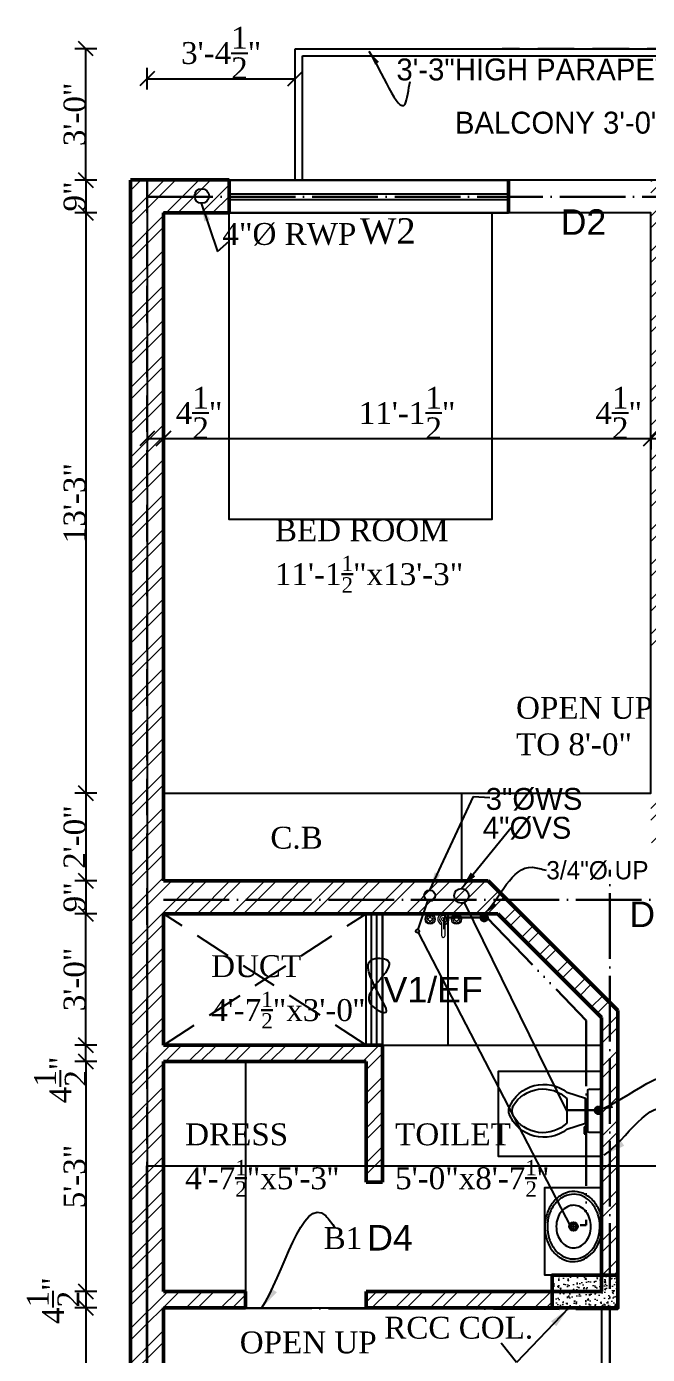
# Model space of a CAD drawing. Header units: feet. Extents: x 37458 to 42412, y -3338 to -325.
# Drawn here: x 38657.8 to 38827.9, y -907.8 to -544 of the extents above; entities that cross this region are included whole.
import ezdxf

# ---------------------------------------------------------------- set-up
doc = ezdxf.new("R2010")
doc.units = ezdxf.units.FT
doc.header["$MEASUREMENT"] = 0
doc.header["$PDMODE"] = 35
doc.header["$PDSIZE"] = 8
for name, pattern in [('ACAD_ISO04W100', [30, 24, -3, 0, -3]), ('ACAD_ISO06W100', [36, 24, -3, 0, -3, 0, -3, 0, -3]), ('DASHED2', [0.375, 0.25, -0.125])]:
    doc.linetypes.add(name, pattern=pattern)
doc.layers.get('0').update_dxf_attribs({"color": 34, "lineweight": 25})
doc.layers.get('Defpoints').update_dxf_attribs({"color": 52})
for name, color, linetype, lineweight in [('BEAM', 6, 'ACAD_ISO04W100', 30), ('BLK_1_FLR_2_CARPET_AREA', 7, 'Continuous', 0), ('BLK_1_FLR_2_CHAJJA', 7, 'Continuous', 0), ('BLK_1_FLR_2_VENTILATION_SHAFT', 7, 'Continuous', 0), ('col', 13, 'Continuous', 50), ('col tex', 13, 'Continuous', 25), ('COL.', 44, 'Continuous', 50), ('dim', 161, 'Continuous', 25), ('dimensiom', 35, 'Continuous', 25), ('FITTINGS', 150, 'Continuous', 20), ('fresh water', 171, 'ACAD_ISO06W100', 30), ('HATCH', 254, 'Continuous', 13), ('joinery', 161, 'Continuous', 25), ('PROJECTION', 21, 'DASHED2', 25), ('RAILING', 113, 'Continuous', 25), ('Sewer', 30, 'Continuous', 25), ('TEXT', 7, 'Continuous', 30), ('wall', 1, 'Continuous', 50), ('WIN', 141, 'Continuous', 25)]:
    doc.layers.add(name, color=color, linetype=linetype, lineweight=lineweight)
for name, color, linetype, plot in [('BLK_1_FLR_2_BLT_UP_AREA', 7, 'Continuous', False), ('BLK_1_FLR_2_REGULAR_ROOM_1', 1, 'Continuous', False), ('BLK_1_FLR_2_REGULAR_ROOM_3', 1, 'Continuous', False), ('BLK_1_FLR_2_WASH', 4, 'Continuous', False), ('BLK_1_FLR_2_WATER_CLOSET', 4, 'Continuous', False)]:
    doc.layers.add(name, color=color, linetype=linetype, plot=plot)
doc.layers.add('BLK_1_FLR_2_ROOM_1_LIGHT_VENTILATION_1', color=7, linetype='Continuous')
doc.styles.add("4''", font='romai___.ttf', dxfattribs={"height": 7})
doc.styles.get("Standard").update_dxf_attribs({"font": 'times.ttf', "height": 6})
doc.dimstyles.new('arrow', dxfattribs={"dimtxt": 6, "dimasz": 4, "dimexe": 3, "dimexo": 6, "dimgap": 0, "dimtad": 1, "dimzin": 3, "dimdsep": 46, "dimlunit": 4, "dimtxsty": 'Standard', "dimblk": 'OBLIQUE', "dimcen": 12, "dimclrd": 7, "dimclre": 256, "dimclrt": 7, "dimadec": 0, "dimazin": 0, "dimtfac": 1, "dimtofl": 0, "dimtmove": 0, "dimatfit": 3, "dimfxl": 3, "dimfxlon": 1, "dimtolj": 1, "dimtzin": 0, "dimlwd": -1, "dimlwe": -1, "dimarcsym": 0})
doc.dimstyles.new('DIM PLAN', dxfattribs={"dimtxt": 6, "dimasz": 2, "dimexe": 3, "dimexo": 15, "dimgap": 0, "dimtad": 0, "dimzin": 3, "dimdsep": 46, "dimlunit": 4, "dimtxsty": 'Standard', "dimcen": 12, "dimclrd": 256, "dimclre": 256, "dimclrt": 256, "dimadec": 0, "dimazin": 0, "dimtfac": 1, "dimtofl": 0, "dimtmove": 0, "dimatfit": 3, "dimfxl": 3, "dimfxlon": 1, "dimtolj": 1, "dimtzin": 0, "dimlwd": -1, "dimlwe": -1, "dimarcsym": 0})

# ---------------------------------------------------------------- blocks, each defined once
blk = doc.blocks.new('_Oblique')
at = {"layer": 'dimensiom', "color": 0, "lineweight": -2}
blk.add_line((-0.5, -0.5), (0.5, 0.5), dxfattribs=at)
blk = doc.blocks.new('*D224')
at = {"layer": 'Defpoints', "color": 0, "ltscale": 0.75, "transparency": 16777216}
for p in [(38695.26, -586.08), (38673.99, -595.09), (38695.26, -595.09)]:
    blk.add_point(p, dxfattribs=at)
at = {"layer": 'dimensiom', "ltscale": 0.75, "transparency": 16777216}
for p, q in [((38676.99, -586.08), (38670.99, -586.08)), ((38676.99, -595.09), (38670.99, -595.09))]:
    blk.add_line(p, q, dxfattribs=at)
at = {"layer": 'dimensiom', "color": 7, "ltscale": 0.75, "transparency": 16777216}
blk.add_line((38673.99, -586.08), (38673.99, -595.09), dxfattribs=at)
at = {"layer": 'dimensiom', "color": 7, "ltscale": 0.75, "transparency": 16777216, "xscale": 4, "yscale": 4, "zscale": 4}
for p, rotation in [((38673.99, -586.08), 90), ((38673.99, -595.09), 270)]:
    blk.add_blockref('_Oblique', p, dxfattribs=dict(at, rotation=rotation))
at = {"layer": 'dimensiom', "color": 7, "ltscale": 0.75, "transparency": 16777216, "insert": (38670.93, -590.58), "char_height": 6, "attachment_point": 5, "rotation": 90}
blk.add_mtext('\\A1;9"', dxfattribs=at)
blk = doc.blocks.new('*D225')
at = {"layer": 'Defpoints', "color": 0, "ltscale": 0.75, "transparency": 16777216}
for p in [(38695.26, -595.09), (38673.99, -754.09), (38695.26, -754.09)]:
    blk.add_point(p, dxfattribs=at)
at = {"layer": 'dimensiom', "ltscale": 0.75, "transparency": 16777216}
for p, q in [((38676.99, -595.09), (38670.99, -595.09)), ((38676.99, -754.09), (38670.99, -754.09))]:
    blk.add_line(p, q, dxfattribs=at)
at = {"layer": 'dimensiom', "color": 7, "ltscale": 0.75, "transparency": 16777216}
blk.add_line((38673.99, -595.09), (38673.99, -754.09), dxfattribs=at)
at = {"layer": 'dimensiom', "color": 7, "ltscale": 0.75, "transparency": 16777216, "xscale": 4, "yscale": 4, "zscale": 4}
for p, rotation in [((38673.99, -595.09), 90), ((38673.99, -754.09), 270)]:
    blk.add_blockref('_Oblique', p, dxfattribs=dict(at, rotation=rotation))
at = {"layer": 'dimensiom', "color": 7, "ltscale": 0.75, "transparency": 16777216, "insert": (38670.94, -674.59), "char_height": 6, "attachment_point": 5, "rotation": 90}
blk.add_mtext('\\A1;13\'-3"', dxfattribs=at)
blk = doc.blocks.new('*D226')
at = {"layer": 'Defpoints', "color": 0, "ltscale": 0.75, "transparency": 16777216}
for p in [(38699.81, -827.59), (38673.99, -890.59), (38699.81, -890.59)]:
    blk.add_point(p, dxfattribs=at)
at = {"layer": 'dimensiom', "ltscale": 0.75, "transparency": 16777216}
for p, q in [((38676.99, -827.59), (38670.99, -827.59)), ((38676.99, -890.59), (38670.99, -890.59))]:
    blk.add_line(p, q, dxfattribs=at)
at = {"layer": 'dimensiom', "color": 7, "ltscale": 0.75, "transparency": 16777216}
blk.add_line((38673.99, -827.59), (38673.99, -890.59), dxfattribs=at)
at = {"layer": 'dimensiom', "color": 7, "ltscale": 0.75, "transparency": 16777216, "xscale": 4, "yscale": 4, "zscale": 4}
for p, rotation in [((38673.99, -827.59), 90), ((38673.99, -890.59), 270)]:
    blk.add_blockref('_Oblique', p, dxfattribs=dict(at, rotation=rotation))
at = {"layer": 'dimensiom', "color": 7, "ltscale": 0.75, "transparency": 16777216, "insert": (38670.94, -859.09), "char_height": 6, "attachment_point": 5, "rotation": 90}
blk.add_mtext('\\A1;5\'-3"', dxfattribs=at)
blk = doc.blocks.new('*D227')
at = {"layer": 'Defpoints', "color": 0, "ltscale": 0.75, "transparency": 16777216}
for p in [(38699.81, -890.59), (38673.99, -895.09), (38695.26, -895.09)]:
    blk.add_point(p, dxfattribs=at)
at = {"layer": 'dimensiom', "ltscale": 0.75, "transparency": 16777216}
for p, q in [((38676.99, -890.59), (38670.99, -890.59)), ((38676.99, -895.09), (38670.99, -895.09))]:
    blk.add_line(p, q, dxfattribs=at)
at = {"layer": 'dimensiom', "color": 7, "ltscale": 0.75, "transparency": 16777216}
blk.add_line((38673.99, -890.59), (38673.99, -895.09), dxfattribs=at)
at = {"layer": 'dimensiom', "color": 7, "ltscale": 0.75, "transparency": 16777216, "xscale": 4, "yscale": 4, "zscale": 4}
for p, rotation in [((38673.99, -890.59), 90), ((38673.99, -895.09), 270)]:
    blk.add_blockref('_Oblique', p, dxfattribs=dict(at, rotation=rotation))
at = {"layer": 'dimensiom', "color": 7, "ltscale": 0.75, "transparency": 16777216, "insert": (38665.01, -893.09), "char_height": 6, "attachment_point": 5, "rotation": 90}
blk.add_mtext('\\A1;4{\\H1x;\\S1/2;}"', dxfattribs=at)
blk = doc.blocks.new('*D228')
at = {"layer": 'Defpoints', "color": 0, "ltscale": 0.75, "transparency": 16777216}
for p in [(38695.26, -895.09), (38673.99, -1039.09), (38695.26, -1039.09)]:
    blk.add_point(p, dxfattribs=at)
at = {"layer": 'dimensiom', "ltscale": 0.75, "transparency": 16777216}
for p, q in [((38676.99, -895.09), (38670.99, -895.09)), ((38676.99, -1039.09), (38670.99, -1039.09))]:
    blk.add_line(p, q, dxfattribs=at)
at = {"layer": 'dimensiom', "color": 7, "ltscale": 0.75, "transparency": 16777216}
blk.add_line((38673.99, -895.09), (38673.99, -1039.09), dxfattribs=at)
at = {"layer": 'dimensiom', "color": 7, "ltscale": 0.75, "transparency": 16777216, "xscale": 4, "yscale": 4, "zscale": 4}
for p, rotation in [((38673.99, -895.09), 90), ((38673.99, -1039.09), 270)]:
    blk.add_blockref('_Oblique', p, dxfattribs=dict(at, rotation=rotation))
at = {"layer": 'dimensiom', "color": 7, "ltscale": 0.75, "transparency": 16777216, "insert": (38670.94, -967.09), "char_height": 6, "attachment_point": 5, "rotation": 90}
blk.add_mtext('\\A1;12\'-0"', dxfattribs=at)
blk = doc.blocks.new('*D246')
at = {"layer": 'Defpoints', "color": 0, "ltscale": 0.75, "transparency": 16777216}
for p in [(38695.26, -778.09), (38673.99, -787.09), (38695.26, -787.09)]:
    blk.add_point(p, dxfattribs=at)
at = {"layer": 'dimensiom', "ltscale": 0.75, "transparency": 16777216}
for p, q in [((38676.99, -778.09), (38670.99, -778.09)), ((38676.99, -787.09), (38670.99, -787.09))]:
    blk.add_line(p, q, dxfattribs=at)
at = {"layer": 'dimensiom', "color": 7, "ltscale": 0.75, "transparency": 16777216}
blk.add_line((38673.99, -778.09), (38673.99, -787.09), dxfattribs=at)
at = {"layer": 'dimensiom', "color": 7, "ltscale": 0.75, "transparency": 16777216, "xscale": 4, "yscale": 4, "zscale": 4}
for p, rotation in [((38673.99, -778.09), 90), ((38673.99, -787.09), 270)]:
    blk.add_blockref('_Oblique', p, dxfattribs=dict(at, rotation=rotation))
at = {"layer": 'dimensiom', "color": 7, "ltscale": 0.75, "transparency": 16777216, "insert": (38670.93, -782.59), "char_height": 6, "attachment_point": 5, "rotation": 90}
blk.add_mtext('\\A1;9"', dxfattribs=at)
blk = doc.blocks.new('*D252')
at = {"layer": 'Defpoints', "color": 0, "ltscale": 0.75, "transparency": 16777216}
for p in [(38690.82, -647.75), (38695.26, -647.75), (38695.26, -656.89)]:
    blk.add_point(p, dxfattribs=at)
at = {"layer": 'dimensiom', "ltscale": 0.75, "transparency": 16777216}
for p, q in [((38690.82, -653.89), (38690.82, -659.89)), ((38695.26, -653.89), (38695.26, -659.89))]:
    blk.add_line(p, q, dxfattribs=at)
at = {"layer": 'dimensiom', "color": 7, "ltscale": 0.75, "transparency": 16777216}
for p, q in [((38690.82, -656.89), (38695.26, -656.89)), ((38695.26, -656.89), (38710.77, -656.89))]:
    blk.add_line(p, q, dxfattribs=at)
at = {"layer": 'dimensiom', "color": 7, "ltscale": 0.75, "transparency": 16777216, "xscale": 4, "yscale": 4, "zscale": 4, "rotation": 180}
blk.add_blockref('_Oblique', (38690.82, -656.89), dxfattribs=at)
at = {"layer": 'dimensiom', "color": 7, "ltscale": 0.75, "transparency": 16777216, "xscale": 4, "yscale": 4, "zscale": 4}
blk.add_blockref('_Oblique', (38695.26, -656.89), dxfattribs=at)
at = {"layer": 'dimensiom', "color": 7, "ltscale": 0.75, "transparency": 16777216, "insert": (38705.02, -649.9), "char_height": 6, "attachment_point": 5}
blk.add_mtext('\\A1;4{\\H1x;\\S1/2;}"', dxfattribs=at)
blk = doc.blocks.new('*D253')
at = {"layer": 'Defpoints', "color": 0, "ltscale": 0.75, "transparency": 16777216}
for p in [(38695.26, -647.75), (38828.76, -656.89), (38828.76, -656.89)]:
    blk.add_point(p, dxfattribs=at)
at = {"layer": 'dimensiom', "ltscale": 0.75, "transparency": 16777216}
for p, q in [((38695.26, -653.89), (38695.26, -659.89)), ((38828.76, -656.89), (38828.76, -659.89))]:
    blk.add_line(p, q, dxfattribs=at)
at = {"layer": 'dimensiom', "color": 7, "ltscale": 0.75, "transparency": 16777216}
blk.add_line((38695.26, -656.89), (38828.76, -656.89), dxfattribs=at)
at = {"layer": 'dimensiom', "color": 7, "ltscale": 0.75, "transparency": 16777216, "xscale": 4, "yscale": 4, "zscale": 4, "rotation": 180}
blk.add_blockref('_Oblique', (38695.26, -656.89), dxfattribs=at)
at = {"layer": 'dimensiom', "color": 7, "ltscale": 0.75, "transparency": 16777216, "xscale": 4, "yscale": 4, "zscale": 4}
blk.add_blockref('_Oblique', (38828.76, -656.89), dxfattribs=at)
at = {"layer": 'dimensiom', "color": 7, "ltscale": 0.75, "transparency": 16777216, "insert": (38762.01, -649.9), "char_height": 6, "attachment_point": 5}
blk.add_mtext('\\A1;11\'-1{\\H1x;\\S1/2;}"', dxfattribs=at)
blk = doc.blocks.new('*D254')
at = {"layer": 'Defpoints', "color": 0, "ltscale": 0.75, "transparency": 16777216}
for p in [(38828.76, -656.89), (38833.26, -656.89), (38833.26, -656.89)]:
    blk.add_point(p, dxfattribs=at)
at = {"layer": 'dimensiom', "ltscale": 0.75, "transparency": 16777216}
for p, q in [((38828.76, -656.89), (38828.76, -659.89)), ((38833.26, -656.89), (38833.26, -659.89))]:
    blk.add_line(p, q, dxfattribs=at)
at = {"layer": 'dimensiom', "color": 7, "ltscale": 0.75, "transparency": 16777216}
blk.add_line((38828.76, -656.89), (38833.26, -656.89), dxfattribs=at)
at = {"layer": 'dimensiom', "color": 7, "ltscale": 0.75, "transparency": 16777216, "xscale": 4, "yscale": 4, "zscale": 4, "rotation": 180}
blk.add_blockref('_Oblique', (38828.76, -656.89), dxfattribs=at)
at = {"layer": 'dimensiom', "color": 7, "ltscale": 0.75, "transparency": 16777216, "xscale": 4, "yscale": 4, "zscale": 4}
blk.add_blockref('_Oblique', (38833.26, -656.89), dxfattribs=at)
at = {"layer": 'dimensiom', "color": 7, "ltscale": 0.75, "transparency": 16777216, "insert": (38819.98, -649.9), "char_height": 6, "attachment_point": 5}
blk.add_mtext('\\A1;4{\\H1x;\\S1/2;}"', dxfattribs=at)
blk = doc.blocks.new('C1')
at = {"layer": 'HATCH', "ltscale": 0.75}
h = blk.add_hatch(dxfattribs=at)
h.set_pattern_fill('AR-CONC,_O', color=256, scale=0.5)
h.set_pattern_definition([(50, (0, 0), (3.5863009, -0.31376067), [0.375, -4.125]), (355, (0, 0), (-0.69375667, 3.76096067), [0.3, -3.3]), (100.4514, (0.299, -0.026), (2.8925469, 3.4471977), [0.31870095, -3.50571056]), (46.1842, (0, 1), (5.33620524, -0.8275951), [0.5625, -6.1875]), (96.6356, (0.4447, 0.931), (4.6733135, 4.87058935), [0.4780514, -5.258565]), (351.1842, (0, 1), (4.6733097, 4.870593), [0.45, -4.95]), (21, (0.5, 0.75), (2.98453526, -2.01309445), [0.375, -4.125]), (326, (0.5, 0.75), (1.21657666, 3.62575023), [0.3, -3.3]), (71.4514, (0.7487, 0.5822), (4.20111314, 1.6126525), [0.31870095, -3.50571056]), (37.5, (0, 0), (0.060799277, 1.66446927), [0, -3.26, 0, -3.35, 0, -3.3125]), (7.5, (0, 0), (1.31534769, 1.97205856), [0, -1.91, 0, -3.185, 0, -1.2625]), (327.5, (-1.115, 0), (2.66911218, -0.11277436), [0, -1.25, 0, -3.9, 0, -5.175]), (317.5, (-1.615, 0), (2.91593085, 0.50052491), [0, -1.625, 0, -2.59, 0, -3.675])])
h.paths.add_polyline_path([(33015.65, -785.19), (33033.65, -785.19), (33033.65, -776.19), (33015.65, -776.19)])
at = {"layer": 'COL.', "ltscale": 0.75}
blk.add_lwpolyline([(33015.65, -785.19), (33033.65, -785.19), (33033.65, -776.19), (33015.65, -776.19)], close=True, dxfattribs=at)
blk = doc.blocks.new('*D285')
at = {"layer": 'Defpoints', "color": 0, "ltscale": 0.75, "transparency": 16777216}
for p in [(38731.32, -558.31), (38731.32, -579.15), (38690.82, -586.09)]:
    blk.add_point(p, dxfattribs=at)
at = {"layer": 'dimensiom', "ltscale": 0.75, "transparency": 16777216}
for p, q in [((38690.82, -561.31), (38690.82, -555.31)), ((38731.32, -561.31), (38731.32, -555.31))]:
    blk.add_line(p, q, dxfattribs=at)
at = {"layer": 'dimensiom', "color": 7, "ltscale": 0.75, "transparency": 16777216}
blk.add_line((38690.82, -558.31), (38731.32, -558.31), dxfattribs=at)
at = {"layer": 'dimensiom', "color": 7, "ltscale": 0.75, "transparency": 16777216, "xscale": 4, "yscale": 4, "zscale": 4, "rotation": 180}
blk.add_blockref('_Oblique', (38690.82, -558.31), dxfattribs=at)
at = {"layer": 'dimensiom', "color": 7, "ltscale": 0.75, "transparency": 16777216, "xscale": 4, "yscale": 4, "zscale": 4}
blk.add_blockref('_Oblique', (38731.32, -558.31), dxfattribs=at)
at = {"layer": 'dimensiom', "color": 7, "ltscale": 0.75, "transparency": 16777216, "insert": (38711.07, -551.27), "char_height": 6, "attachment_point": 5}
blk.add_mtext('\\A1;3\'-4{\\H1x;\\S1/2;}"', dxfattribs=at)
blk = doc.blocks.new('*D288')
at = {"layer": 'Defpoints', "color": 0, "ltscale": 0.75, "transparency": 16777216}
for p in [(38673.99, -550.09), (38733.26, -550.09), (38695.26, -586.08)]:
    blk.add_point(p, dxfattribs=at)
at = {"layer": 'dimensiom', "ltscale": 0.75, "transparency": 16777216}
for p, q in [((38676.99, -550.09), (38670.99, -550.09)), ((38676.99, -586.08), (38670.99, -586.08))]:
    blk.add_line(p, q, dxfattribs=at)
at = {"layer": 'dimensiom', "color": 7, "ltscale": 0.75, "transparency": 16777216}
blk.add_line((38673.99, -586.08), (38673.99, -550.09), dxfattribs=at)
at = {"layer": 'dimensiom', "color": 7, "ltscale": 0.75, "transparency": 16777216, "xscale": 4, "yscale": 4, "zscale": 4}
for p, rotation in [((38673.99, -550.09), 90), ((38673.99, -586.08), 270)]:
    blk.add_blockref('_Oblique', p, dxfattribs=dict(at, rotation=rotation))
at = {"layer": 'dimensiom', "color": 7, "ltscale": 0.75, "transparency": 16777216, "insert": (38670.94, -568.08), "char_height": 6, "attachment_point": 5, "rotation": 90}
blk.add_mtext('\\A1;3\'-0"', dxfattribs=at)
blk = doc.blocks.new('*D290')
at = {"layer": 'Defpoints', "color": 0, "ltscale": 0.75, "transparency": 16777216}
for p in [(38695.26, -754.09), (38673.99, -778.09), (38695.26, -778.09)]:
    blk.add_point(p, dxfattribs=at)
at = {"layer": 'dimensiom', "ltscale": 0.75, "transparency": 16777216}
for p, q in [((38676.99, -754.09), (38670.99, -754.09)), ((38676.99, -778.09), (38670.99, -778.09))]:
    blk.add_line(p, q, dxfattribs=at)
at = {"layer": 'dimensiom', "color": 7, "ltscale": 0.75, "transparency": 16777216}
blk.add_line((38673.99, -754.09), (38673.99, -778.09), dxfattribs=at)
at = {"layer": 'dimensiom', "color": 7, "ltscale": 0.75, "transparency": 16777216, "xscale": 4, "yscale": 4, "zscale": 4}
for p, rotation in [((38673.99, -754.09), 90), ((38673.99, -778.09), 270)]:
    blk.add_blockref('_Oblique', p, dxfattribs=dict(at, rotation=rotation))
at = {"layer": 'dimensiom', "color": 7, "ltscale": 0.75, "transparency": 16777216, "insert": (38670.94, -766.09), "char_height": 6, "attachment_point": 5, "rotation": 90}
blk.add_mtext('\\A1;2\'-0"', dxfattribs=at)
blk = doc.blocks.new('*D292')
at = {"layer": 'Defpoints', "color": 0, "ltscale": 0.75, "transparency": 16777216}
for p in [(38673.99, -823.09), (38695.26, -823.09), (38699.81, -827.59)]:
    blk.add_point(p, dxfattribs=at)
at = {"layer": 'dimensiom', "ltscale": 0.75, "transparency": 16777216}
for p, q in [((38676.99, -823.09), (38670.99, -823.09)), ((38676.99, -827.59), (38670.99, -827.59))]:
    blk.add_line(p, q, dxfattribs=at)
at = {"layer": 'dimensiom', "color": 7, "ltscale": 0.75, "transparency": 16777216}
blk.add_line((38673.99, -827.59), (38673.99, -823.09), dxfattribs=at)
at = {"layer": 'dimensiom', "color": 7, "ltscale": 0.75, "transparency": 16777216, "xscale": 4, "yscale": 4, "zscale": 4}
for p, rotation in [((38673.99, -823.09), 90), ((38673.99, -827.59), 270)]:
    blk.add_blockref('_Oblique', p, dxfattribs=dict(at, rotation=rotation))
at = {"layer": 'dimensiom', "color": 7, "ltscale": 0.75, "transparency": 16777216, "insert": (38667.01, -832.63), "char_height": 6, "attachment_point": 5, "rotation": 90}
blk.add_mtext('\\A1;4{\\H1x;\\S1/2;}"', dxfattribs=at)
blk = doc.blocks.new('*D293')
at = {"layer": 'Defpoints', "color": 0, "ltscale": 0.75, "transparency": 16777216}
for p in [(38673.99, -787.09), (38695.26, -787.09), (38695.26, -823.09)]:
    blk.add_point(p, dxfattribs=at)
at = {"layer": 'dimensiom', "ltscale": 0.75, "transparency": 16777216}
for p, q in [((38676.99, -787.09), (38670.99, -787.09)), ((38676.99, -823.09), (38670.99, -823.09))]:
    blk.add_line(p, q, dxfattribs=at)
at = {"layer": 'dimensiom', "color": 7, "ltscale": 0.75, "transparency": 16777216}
blk.add_line((38673.99, -823.09), (38673.99, -787.09), dxfattribs=at)
at = {"layer": 'dimensiom', "color": 7, "ltscale": 0.75, "transparency": 16777216, "xscale": 4, "yscale": 4, "zscale": 4}
for p, rotation in [((38673.99, -787.09), 90), ((38673.99, -823.09), 270)]:
    blk.add_blockref('_Oblique', p, dxfattribs=dict(at, rotation=rotation))
at = {"layer": 'dimensiom', "color": 7, "ltscale": 0.75, "transparency": 16777216, "insert": (38670.94, -805.09), "char_height": 6, "attachment_point": 5, "rotation": 90}
blk.add_mtext('\\A1;3\'-0"', dxfattribs=at)
blk = doc.blocks.new('A$C6097086A')
at = {"layer": 'Sewer'}
for p, q in [((-3.36, 9.45), (3.36, 9.45)), ((4.41, 4.72), (6.3, 4.72)), ((4.41, 3.78), (4.41, 4.72)), ((6.3, 4.09), (5.04, 4.09)), ((5.04, 4.09), (5.04, 3.78)), ((6.3, 4.72), (6.3, 4.09)), ((-5.98, 3.15), (-5.98, 0.63))]:
    blk.add_line(p, q, dxfattribs=at)
for points in [[(5.04, 9.45), (3.36, 4.41), (-3.36, 4.41), (-5.04, 9.45)], [(5.35, 3.78), (-5.35, 3.78)], [(-3.36, 4.41), (3.36, 4.41)], [(-5.35, 0), (5.35, 0)], [(5.98, 0.63), (5.98, 3.15)]]:
    blk.add_lwpolyline(points, dxfattribs=at)
for centre, radius, start, end in [((2.96, 15.82), 10.22, 112.0284, 218.5307), ((3.53, 16.02), 9.52, 121.053, 223.6321), ((0, 21.11), 3.36, 65.7318, 114.2682), ((0, 22.05), 3.36, 74.8605, 105.1395), ((-2.96, 15.82), 10.22, 321.4691, 67.9714), ((-3.53, 16.02), 9.52, 316.3677, 58.9468), ((-5.43, 3.23), 0.557, 81.8699, 188.1301), ((5.43, 3.23), 0.557, 351.8699, 98.1301), ((-5.43, 0.55), 0.557, 171.8699, 278.1301), ((5.43, 0.55), 0.557, 261.8699, 8.1301)]:
    blk.add_arc(centre, radius, start, end, dxfattribs=at)
blk = doc.blocks.new('Sink - Oval top')
at = {"layer": 'Sewer'}
for p, q in [((-1, 0), (1, 0)), ((0, 1), (0, -1))]:
    blk.add_line(p, q, dxfattribs=at)
at = {"layer": 'Sewer', "linetype": 'Continuous'}
for points in [[(-12.23, 0.39, 0.117634), (-11.46, -3.36, 0.104469), (-8.88, -6.8, 0.090016), (-5.08, -9.07, 0.08192), (-0.32, -10.02, 0.08192), (4.49, -9.38, 0.090016), (8.42, -7.36, 0.104469), (11.22, -4.09, 0.117634), (12.23, -0.39, 0.117634), (11.46, 3.36, 0.104469), (8.88, 6.8, 0.090016), (5.08, 9.07, 0.08192), (0.32, 10.02, 0.08192), (-4.49, 9.38, 0.090016), (-8.42, 7.36, 0.104469), (-11.22, 4.09, 0.117634)], [(-11.29, 0.16, 0.118622), (-10.52, -3.25, 0.104678), (-8.07, -6.36, 0.089562), (-4.54, -8.37, 0.081185), (-0.13, -9.15, 0.081185), (4.3, -8.49, 0.089562), (7.89, -6.58, 0.104678), (10.42, -3.55, 0.118622), (11.29, -0.16, 0.118622), (10.52, 3.25, 0.104678), (8.07, 6.36, 0.089562), (4.54, 8.37, 0.081185), (0.13, 9.15, 0.081185), (-4.3, 8.49, 0.089562), (-7.89, 6.58, 0.104678), (-10.42, 3.55, 0.118622)], [(-7.42, 0.08, 0.118283), (-6.91, -2.17, 0.104607), (-5.29, -4.21, 0.089718), (-2.97, -5.53, 0.081436), (-0.07, -6.04, 0.081436), (2.84, -5.59, 0.089718), (5.2, -4.33, 0.104607), (6.86, -2.32, 0.118283), (7.42, -0.08, 0.118283), (6.91, 2.17, 0.104607), (5.29, 4.21, 0.089718), (2.97, 5.53, 0.081436), (0.07, 6.04, 0.081436), (-2.84, 5.59, 0.089718), (-5.2, 4.33, 0.104607), (-6.86, 2.32, 0.118283)]]:
    blk.add_lwpolyline(points, format="xyb", close=True, dxfattribs=at)
at = {"layer": 'Sewer'}
for radius in [1.5, 1]:
    blk.add_circle((0, 0), radius, dxfattribs=at)
blk = doc.blocks.new('Faucet - Bathroom top')
for p, q in [((-4.107, 0.125), (-4.375, 0.125)), ((-3.75, 0.4788), (-3.75, 0.75)), ((-3.5, 0.482), (-3.5, 0.75)), ((-3.1461, 0.125), (-2.875, 0.125)), ((3.143, 0.125), (2.875, 0.125)), ((3.5, 0.4788), (3.5, 0.75)), ((3.75, 0.482), (3.75, 0.75)), ((4.1039, 0.125), (4.375, 0.125)), ((-4.1039, -0.125), (-4.375, -0.125)), ((-3.75, -0.4821), (-3.75, -0.75)), ((-3.5, -0.4789), (-3.5, -0.75)), ((-3.143, -0.125), (-2.875, -0.125)), ((-0.5, -0.8639), (-0.5, -4.5)), ((0.5, -4.5), (0.5, -0.8631)), ((3.1461, -0.125), (2.875, -0.125)), ((3.5, -0.4821), (3.5, -0.75)), ((3.75, -0.4789), (3.75, -0.75)), ((4.107, -0.125), (4.375, -0.125))]:
    blk.add_line(p, q)
for centre, radius in [((-3.625, 0), 1.375), ((-4.625, 0), 0.2795), ((-3.625, 0), 0.5), ((-3.625, 1), 0.2795), ((-2.625, 0), 0.2795), ((0, 0), 0.5), ((3.625, 0), 1.375), ((2.625, 0), 0.2795), ((3.625, 0), 0.5), ((3.625, 1), 0.2795), ((4.625, 0), 0.2795), ((-3.625, -1), 0.2795), ((3.625, -1), 0.2795)]:
    blk.add_circle(centre, radius)
for centre, radius, start, end in [((-3.625, 0), 1, 105.2407, 164.2093), ((-3.625, 0), 1, 16.44125, 74.07887), ((0, 0), 1.5, 289.6514, 250.3603), ((0, 0), 1, 300.3431, 239.7554), ((3.625, 0), 1, 106.12, 164.0884), ((3.625, 0), 1, 16.23422, 73.90469), ((-3.625, 0), 1, 196.2342, 253.9047), ((-3.625, 0), 1, 286.12, 344.0884), ((3.625, 0), 1, 196.4413, 254.0789), ((3.625, 0), 1, 285.2407, 344.2093), ((0, -4.5), 0.5, 180, 0)]:
    blk.add_arc(centre, radius, start, end)

msp = doc.modelspace()

# ---------------------------------------------------------------- hatches: boundary and pattern name
at = {"layer": 'fresh water', "ltscale": 0.5}
h = msp.add_hatch(dxfattribs=at)
h.set_pattern_fill('ANSI31', color=256, style=0)
h.set_pattern_definition([(45, (-22016.89183, -11000.62888), (-0.08838834765, 0.08838834765), [])])
h.paths.add_polyline_path([(38784.1082, -788.1289, 1), (38782.1082, -788.1289, 1)])
h = msp.add_hatch(dxfattribs=at)
h.set_pattern_fill('ANSI31', color=256, style=0)
h.set_pattern_definition([(45, (-21985.57343, -11053.44265), (-0.08838834765, 0.08838834765), [])])
h.paths.add_polyline_path([(38815.4266, -840.9427, 1), (38813.4266, -840.9427, 1)])
at = {"layer": 'HATCH', "ltscale": 0.75}
h = msp.add_hatch(dxfattribs=at)
h.set_pattern_fill('ANSI32', color=256, scale=18, style=0)
h.paths.add_polyline_path([(38695.2636, -595.0861), (38713.2636, -595.0861), (38713.2636, -586.0362), (38686.2636, -586.0362), (38686.2636, -1210.0861), (38695.2636, -1210.0861), (38695.2636, -1105.0861), (38695.2636, -1039.0861), (38695.2636, -895.0861), (38717.7636, -895.0861), (38717.7636, -890.5861), (38695.2636, -890.5861), (38695.2636, -827.5861), (38750.7636, -827.5861), (38750.7636, -860.5861), (38755.2636, -860.5861), (38755.2636, -823.0861), (38695.2636, -823.0861), (38695.2636, -787.0861), (38755.2636, -787.0861), (38786.8519, -787.0861), (38815.2636, -815.4977), (38815.2636, -886.0861), (38819.7636, -886.0861), (38819.7636, -813.6338), (38784.2159, -778.0861), (38695.2636, -778.0861)])
h.paths.add_polyline_path([(38848.2154, -586.0861), (38828.7636, -586.0861), (38828.7636, -718.0861), (38833.2636, -718.0861), (38833.2636, -595.0861), (38848.2154, -595.0861)], flags=17)
h.paths.add_polyline_path([(38911.2636, -586.0861), (38884.1744, -586.0861), (38884.1744, -595.0861), (38899.2636, -595.0861), (38899.2636, -703.0861), (38863.2636, -703.0861), (38863.2636, -707.5861), (38899.2636, -707.5861), (38899.2636, -755.5861), (38875.2636, -755.5861), (38875.2636, -778.0861), (38845.7342, -778.0861), (38833.2636, -765.6155), (38833.2636, -754.0861), (38828.7636, -754.0861), (38828.7636, -767.4795), (38848.3702, -787.0861), (38879.7636, -787.0861), (38879.7636, -760.0861), (38923.2636, -760.0861), (38923.2636, -787.0861), (38927.7636, -787.0861), (38927.7636, -755.5861), (38903.7636, -755.5861), (38903.7636, -595.0861), (38911.2636, -595.0861)])
h.paths.add_polyline_path([(39016.2636, -586.0861), (38987.7636, -586.0861), (38987.7636, -595.0861), (39011.7636, -595.0861), (39011.7636, -769.0861), (39007.2636, -769.0861), (39007.2636, -787.0861), (39016.2636, -787.0861)])
h.paths.add_polyline_path([(39061.3546, -586.0861), (39052.3186, -586.0861), (39052.3186, -595.0861), (39061.3546, -595.0861)])
h.paths.add_polyline_path([(39163.2636, -586.0861), (39139.3546, -586.0861), (39139.3546, -595.0861), (39154.2636, -595.0861), (39154.2636, -865.0802), (39135.5136, -865.0802), (39135.5136, -869.5802), (39154.2636, -869.5802), (39154.2636, -905.5802), (39135.5136, -905.5802), (39135.5136, -910.0802), (39154.2636, -910.0802), (39154.2636, -991.0861), (39154.2636, -1000.0861), (39154.2636, -1183.0861), (39136.2636, -1183.0861), (39136.2636, -1192.0861), (39154.2636, -1192.0861), (39154.2636, -1210.0861), (39163.2636, -1210.0861)])
h.paths.add_polyline_path([(39124.2636, -778.0861), (39061.2636, -778.0861), (39061.2636, -787.0861), (39076.2636, -787.0861), (39076.2636, -878.5802), (39076.2636, -881.5861), (39085.2636, -881.5861), (39085.2636, -869.5802), (39099.5136, -869.5802), (39099.5136, -865.0802), (39080.7636, -865.0802), (39080.7636, -787.0861), (39124.2636, -787.0861)])
h.paths.add_polyline_path([(39099.5136, -905.5802), (39085.2636, -905.5802), (39085.2636, -899.5861), (39076.2636, -899.5861), (39076.2636, -1000.0861), (39080.7636, -1000.0861), (39080.7636, -910.0802), (39099.5136, -910.0802)])
h.paths.add_polyline_path([(39034.2636, -1000.0861), (39029.7636, -1000.0861), (39029.7636, -1183.0861), (39010.2636, -1183.0861), (39010.2636, -1192.0861), (39034.2636, -1192.0861)])
h.paths.add_polyline_path([(38891.7636, -1183.0861), (38876.7636, -1183.0861), (38876.7636, -1039.0861), (38867.7636, -1039.0861), (38867.7636, -1192.0861), (38891.7636, -1192.0861)])
h.paths.add_polyline_path([(38819.7636, -938.5861), (38815.2636, -938.5861), (38815.2636, -1048.0861), (38819.7636, -1048.0861)], flags=17)
h.paths.add_polyline_path([(38801.7636, -890.5861), (38750.7636, -890.5861), (38750.7636, -895.0861), (38801.7636, -895.0861)], flags=17)

# ---------------------------------------------------------------- linework, layer by layer
at = {"layer": 'BEAM', "ltscale": 0.75}
for p, q in [((38690.8186, -590.6769), (39158.8186, -590.6769)), ((38817.5136, -1048.0861), (38817.5136, -775.0861)), ((38695.2636, -783.3103), (39158.8186, -783.3103)), ((38695.2636, -895.0861), (38819.7636, -895.4306))]:
    msp.add_line(p, q, dxfattribs=at)
at = {"layer": 'BLK_1_FLR_2_BLT_UP_AREA', "color": 25, "ltscale": 0.75}
msp.add_lwpolyline([(39158.8186, -586.0861), (38690.8186, -586.0861), (38690.8186, -1192.0861), (39158.8186, -1192.0861)], close=True, dxfattribs=at)
at = {"layer": 'BLK_1_FLR_2_BLT_UP_AREA', "color": 1, "ltscale": 0.75}
msp.add_lwpolyline([(39158.8186, -1192.0861), (38690.6873, -1192.0861), (38690.6873, -856.1427), (39158.8186, -856.1427)], close=True, dxfattribs=at)
at = {"layer": 'BLK_1_FLR_2_CARPET_AREA', "color": 25, "ltscale": 0.75}
msp.add_lwpolyline([(38695.2636, -1039.0861), (38695.2636, -895.0861), (38717.7636, -895.0861), (38717.8636, -827.5861), (38750.7636, -827.5861), (38750.7636, -860.5861), (38755.2636, -860.5861), (38755.2636, -787.0861), (38786.8519, -787.0861), (38815.2636, -815.4977), (38815.2636, -886.0861), (38801.7636, -886.0861), (38801.7636, -890.5861), (38750.7636, -890.5861), (38750.7636, -895.0861), (38819.7636, -895.0861), (38819.7636, -813.6338), (38784.2159, -778.0861), (38695.2636, -778.0861), (38695.2636, -595.0861), (38828.7636, -595.0861)], dxfattribs=at)
at = {"layer": 'BLK_1_FLR_2_CHAJJA'}
msp.add_lwpolyline([(39118.2636, -550.0861), (38731.3186, -550.0861), (38731.3186, -586.0861), (39118.2636, -586.0861)], close=True, dxfattribs=at)
at = {"layer": 'BLK_1_FLR_2_REGULAR_ROOM_1', "color": 1}
msp.add_lwpolyline([(38695.2636, -754.0861), (38828.7636, -754.0861), (38828.7636, -595.0861), (38695.2636, -595.0861)], close=True, dxfattribs=at)
at = {"layer": 'BLK_1_FLR_2_REGULAR_ROOM_3', "color": 1}
msp.add_lwpolyline([(38815.2636, -1039.0861), (38695.2636, -1039.0861), (38695.2636, -895.0861), (38815.2636, -895.0861)], close=True, dxfattribs=at)
at = {"layer": 'BLK_1_FLR_2_ROOM_1_LIGHT_VENTILATION_1', "color": 114, "true_color": 0x139b48}
for points in [[(38713.2636, -595.0861), (38785.2636, -595.0861), (38785.2636, -679.0861), (38713.2636, -679.0861)], [(38755.2636, -823.0861), (38773.2636, -823.0861), (38773.2636, -787.0861), (38755.2636, -787.0861)]]:
    msp.add_lwpolyline(points, close=True, dxfattribs=at)
at = {"layer": 'BLK_1_FLR_2_VENTILATION_SHAFT', "color": 7, "ltscale": 0.75}
msp.add_lwpolyline([(38695.2636, -787.0861), (38750.7636, -787.0861), (38750.7636, -823.0861), (38695.2636, -823.0861)], close=True, dxfattribs=at)
at = {"layer": 'BLK_1_FLR_2_WASH', "color": 7, "ltscale": 0.75}
msp.add_lwpolyline([(38815.2636, -886.0861), (38799.7571, -886.0861), (38799.7571, -862.1203), (38815.2636, -862.1203)], close=True, dxfattribs=at)
at = {"layer": 'BLK_1_FLR_2_WATER_CLOSET', "color": 3, "ltscale": 0.75}
msp.add_lwpolyline([(38815.2636, -830.3276), (38787.0048, -830.3276), (38787.0048, -853.5461), (38815.2636, -853.5461)], close=True, dxfattribs=at)
at = {"layer": 'dim', "ltscale": 0.75}
msp.add_open_spline([(38753.9226, -805.9117), (38755.9709, -803.4799), (38759.4352, -799.3671), (38745.1867, -798.531), (38762.1696, -818.2375), (38749.5951, -811.1859), (38752.4101, -807.7551), (38753.9226, -805.9117)], degree=3, knots=[0, 0, 0, 0, 6.60458805, 11.17015416, 26.0443575, 31.06249328, 36.88943188, 36.88943188, 36.88943188, 36.88943188], dxfattribs=at)
at = {"layer": 'dimensiom', "ltscale": 0.75}
msp.add_lwpolyline([(38695.2636, -823.0861), (38750.7636, -823.0861), (38750.7636, -787.0861), (38695.2636, -787.0861)], close=True, dxfattribs=at)
at = {"layer": 'fresh water', "ltscale": 0.75}
msp.add_line((38814.4266, -840.9427), (38805.8136, -840.9427), dxfattribs=at)
for points in [[(38783.8981, -788.1289), (38772.1331, -788.1289), (38772.1331, -791.3073)], [(38783.8981, -788.1289), (38811.068, -816.3407), (38811.068, -872.4062), (38809.4251, -872.4062)]]:
    msp.add_lwpolyline(points, dxfattribs=at)
at = {"layer": 'fresh water', "ltscale": 0.5}
for centre in [(38783.1082, -788.1289), (38814.4266, -840.9427)]:
    msp.add_circle(centre, 1, dxfattribs=at)
at = {"layer": 'PROJECTION', "ltscale": 40}
for p, q in [((38731.3186, -586.0861), (38731.3186, -551.0861)), ((38732.3186, -550.0861), (39118.2636, -550.0861)), ((39047.8186, -550.0861), (38788.0836, -550.0861)), ((39047.8186, -550.0861), (38788.0836, -550.0861)), ((38690.8186, -1210.0861), (38690.8186, -586.0861)), ((38750.7636, -823.0861), (38695.2636, -787.0861)), ((38695.2636, -823.0861), (38750.7636, -787.0861))]:
    msp.add_line(p, q, dxfattribs=at)
at = {"layer": 'RAILING', "linetype": 'Continuous', "ltscale": 40}
for p, q in [((38731.3186, -550.0861), (39118.2364, -550.0861)), ((38731.3186, -586.0861), (38731.3186, -550.0861)), ((38733.3186, -552.0861), (39116.2364, -552.0861)), ((38733.3186, -586.0861), (38733.3186, -552.0861))]:
    msp.add_line(p, q, dxfattribs=at)
at = {"layer": 'Sewer', "ltscale": 0.75}
for p, q in [((38765.0266, -791.379), (38767.7301, -783.5465)), ((38805.8136, -841.0861), (38777.771, -783.9712)), ((38806.8372, -872.7996), (38765.0918, -792.2713)), ((38755.2636, -823.0861), (38815.2636, -823.0861))]:
    msp.add_line(p, q, dxfattribs=at)
for centre, radius in [((38705.7694, -590.4395), 2), ((38768.2195, -782.1286), 1.5), ((38776.8896, -782.1759), 2), ((38764.8678, -791.8391), 0.4868)]:
    msp.add_circle(centre, radius, dxfattribs=at)
at = {"layer": 'wall', "ltscale": 0.75}
for p, q in [((38686.2636, -586.0362), (38713.2636, -586.0362)), ((38686.2636, -1210.0861), (38686.2636, -586.0861)), ((38713.2636, -586.0362), (38713.2636, -595.0861)), ((38789.7636, -595.0861), (38789.7636, -586.0861)), ((38695.2636, -778.0861), (38695.2636, -595.0861)), ((38713.2636, -595.0861), (38695.2636, -595.0861)), ((38695.2636, -778.0861), (38784.2159, -778.0861)), ((38819.7636, -813.6338), (38784.2159, -778.0861)), ((38695.2636, -823.0861), (38695.2636, -787.0861)), ((38695.2636, -787.0861), (38755.2636, -787.0861)), ((38755.2636, -787.0861), (38786.8519, -787.0861)), ((38815.2636, -815.4977), (38786.8519, -787.0861)), ((38819.7636, -895.0861), (38819.7636, -813.6338)), ((38815.2636, -890.5861), (38815.2636, -815.4977)), ((38695.2636, -823.0861), (38755.2636, -823.0861)), ((38755.2636, -860.5861), (38755.2636, -823.0861)), ((38695.2636, -890.5861), (38695.2636, -827.5861)), ((38695.2636, -827.5861), (38750.7636, -827.5861)), ((38750.7636, -860.5861), (38750.7636, -827.5861)), ((38755.2636, -860.5861), (38750.7636, -860.5861)), ((38717.8636, -890.5861), (38695.2636, -890.5861)), ((38717.7636, -895.0861), (38717.7636, -890.5861)), ((38750.7636, -895.0861), (38750.7636, -890.5861)), ((38815.2636, -890.5861), (38750.7636, -890.5861)), ((38819.7636, -895.0861), (38819.7636, -890.5861)), ((38695.2636, -1039.0861), (38695.2636, -895.0861)), ((38717.7636, -895.0861), (38695.2636, -895.0861)), ((38819.7636, -895.0861), (38750.7636, -895.0861)), ((38807.7636, -895.0861), (38819.7636, -895.0861)), ((38807.7636, -895.0861), (38819.7636, -895.0861))]:
    msp.add_line(p, q, dxfattribs=at)
at = {"layer": 'WIN', "ltscale": 0.75}
for p, q in [((38713.2636, -586.0861), (38789.7636, -586.0861)), ((38713.2636, -589.8715), (38789.7636, -589.8715)), ((38713.2636, -591.45), (38789.7636, -591.45)), ((38713.2636, -595.0861), (38789.7636, -595.0861)), ((38695.2636, -754.0861), (38776.9822, -754.0861)), ((38776.9822, -778.0861), (38776.9822, -754.0861)), ((38750.7636, -823.0861), (38750.7636, -787.0861)), ((38752.2636, -823.0861), (38752.2636, -787.0861)), ((38753.7636, -823.0861), (38753.7636, -787.0861)), ((38755.2636, -823.0861), (38755.2636, -787.0861)), ((38717.8636, -890.5861), (38717.8636, -827.5861))]:
    msp.add_line(p, q, dxfattribs=at)

# ---------------------------------------------------------------- block references
at = {"layer": 'col'}
msp.add_blockref('C1', (5786.1142, -109.8995), dxfattribs=at)
at = {"layer": 'FITTINGS', "ltscale": 0.75}
msp.add_blockref('Faucet - Bathroom top', (38771.9304, -788.5861), dxfattribs=at)
at = {"layer": 'FITTINGS', "ltscale": 0.75, "xscale": -1, "rotation": 90}
msp.add_blockref('A$C6097086A', (38815.2636, -841.0861), dxfattribs=at)
at = {"layer": 'Sewer', "ltscale": 0.75, "xscale": 0.7852857495599892, "yscale": 0.7852857495599892, "zscale": 0.7852857495697247, "rotation": 90}
msp.add_blockref('Sink - Oval top', (38807.6224, -872.7996), dxfattribs=at)

# ---------------------------------------------------------------- texts
at = {"layer": 'BEAM', "ltscale": 0.75, "insert": (38739.1471, -872.95), "char_height": 6, "width": 24.426941, "attachment_point": 1}
msp.add_mtext('{\\fromantic|b0|i0|c2|p2;B1}', dxfattribs=at)
at = {"layer": 'col tex', "ltscale": 0.75, "insert": (38755.7523, -897.498), "char_height": 8, "width": 40.652874, "attachment_point": 1}
msp.add_mtext('\\A1;{\\H0.75x;RCC COL.}', dxfattribs=at)
at = {"layer": 'fresh water', "ltscale": 0.75, "insert": (38800.1432, -772.6648), "char_height": 5, "width": 34.965431, "attachment_point": 1, "style": "4''"}
msp.add_mtext('3/4"%%C UP', dxfattribs=at)
at = {"layer": 'joinery', "lineweight": 25, "attachment_point": 1, "style": "4''"}
for s, insert, char_height, width in [('\\A1;{\\fRomantic|b0|i0|c2|p2;W2}', (38749.0847, -596.5342), 7, 16.360485), ('\\A1;{\\fArial|b0|i0|c0|p34;D2}', (38804.0747, -594.0815), 7, 10.036161), ('\\A1;{\\fRomantic|b0|i0|c2|p2;OPEN UP TO 8\'-0"}', (38791.8642, -727.6727), 6, 40.020405), ('\\A1;{\\fArial|b0|i0|c0|p34;D2}', (38822.8828, -783.7539), 7, 10.036161), ('\\A1;{\\fArial|b0|i0|c0|p34;V1/EF}', (38755.5758, -804.4037), 7, 10.036161), ('\\A1;{\\fArial|b0|i0|c0|p34;D4}', (38751.0799, -872.3585), 7, 10.036161), ('\\A1;{\\fRomantic|b0|i0|c2|p2;OPEN UP TO 8\'-0"}', (38716.1613, -901.5259), 6, 40.020405)]:
    msp.add_mtext(s, dxfattribs=dict(at, insert=insert, char_height=char_height, width=width))
at = {"layer": 'Sewer', "ltscale": 0.75, "char_height": 6, "attachment_point": 1, "style": "4''"}
for s, insert, width in [('{\\fRomantic|b0|i0|c2|p2;4"%%C RWP}', (38711.427, -597.845), 37.275361), ('3"%%CWS', (38783.5508, -752.6313), 24.997945), ('4"%%CVS', (38782.745, -760.5389), 24.997945)]:
    msp.add_mtext(s, dxfattribs=dict(at, insert=insert, width=width))
at = {"layer": 'TEXT', "char_height": 9, "attachment_point": 1, "style": "4''"}
for s, insert, width in [('\\A1;{\\H0.6667x;3\'-3"HIGH PARAPET/RAILING}', (38759.0943, -552.7825), 122.160789), ('\\A1;{\\H0.6667x;BALCONY 3\'-0" WIDE}', (38775.114, -567.3603), 91.43895)]:
    msp.add_mtext(s, dxfattribs=dict(at, insert=insert, width=width))
at = {"layer": 'TEXT', "ltscale": 0.75, "char_height": 8, "attachment_point": 1}
for s, insert, width in [('\\A1;{\\H0.75x;BED ROOM\\P11\'-1\\H0.7x;\\S1/2;\\H1.429x;"x13\'-3"}', (38725.7992, -679.0224), 64.629922), ('\\A1;{\\H0.75x;C.B}', (38724.5438, -763.2531), 15.686417), ('\\A1;{\\H0.75x;DUCT\\P4\'-7\\H0.7x;\\S1/2;\\H1.429x;"x3\'-0\'\'}', (38708.3286, -798.4431), 63.343534), ('\\A1;{\\H0.75x;DRESS\\P4\'-7\\H0.7x;\\S1/2;\\H1.429x;"x5\'-3\\H1x;\'\'}', (38701.2076, -844.5235), 61.375977), ('\\A1;{\\H0.75x;TOILET\\P5\'-0"x8\'-7\\H0.7x;\\S1/2;\\H1.429x;\'\'}', (38758.7434, -844.5235), 61.375977)]:
    msp.add_mtext(s, dxfattribs=dict(at, insert=insert, width=width))

# ---------------------------------------------------------------- dimensions: what is measured, and where the dimension line sits
at = {"layer": 'dimensiom', "ltscale": 0.75}
for base, p1, p2, picture, middle in [((38731.3186, -558.3134), (38690.8186, -586.0861), (38731.3186, -579.1479), '*D285', (38711.0686, -551.2745)), ((38695.26361, -656.89015), (38690.8186, -647.74562), (38695.26361, -647.74562), '*D252', (38705.01704, -649.90313))]:
    dim = msp.add_linear_dim(base=base, p1=p1, p2=p2, dimstyle='arrow', dxfattribs=at)
    dim.commit()
    dim.dimension.update_dxf_attribs({"geometry": picture, "text_midpoint": middle})
for base, p1, p2, picture, middle in [((38673.9927, -550.0861), (38695.2636, -586.0806), (38733.2636, -550.0861), '*D288', (38670.9407, -568.0833)), ((38673.9927, -595.0861), (38695.2636, -586.0806), (38695.2636, -595.0861), '*D224', (38670.9321, -590.5833)), ((38673.9927, -754.0861), (38695.2636, -595.0861), (38695.2636, -754.0861), '*D225', (38670.9407, -674.5861)), ((38673.9927, -778.0861), (38695.2636, -754.0861), (38695.2636, -778.0861), '*D290', (38670.9407, -766.0861)), ((38673.9927, -787.0861), (38695.2636, -778.0861), (38695.2636, -787.0861), '*D246', (38670.9321, -782.5861)), ((38673.9927, -787.0861), (38695.2636, -823.0861), (38695.2636, -787.0861), '*D293', (38670.9407, -805.0861)), ((38673.9927, -890.5861), (38699.8142, -827.5861), (38699.8142, -890.5861), '*D226', (38670.9407, -859.0861)), ((38673.9927, -1039.0861), (38695.2636, -895.0861), (38695.2636, -1039.0861), '*D228', (38670.9407, -967.0861))]:
    dim = msp.add_linear_dim(base=base, p1=p1, p2=p2, angle=90, dimstyle='arrow', override={"dimtmove": 1}, dxfattribs=at)
    dim.commit()
    dim.dimension.update_dxf_attribs({"geometry": picture, "text_midpoint": middle})
dim = msp.add_linear_dim(base=(38828.7636, -656.8902), p1=(38695.2636, -647.7456), p2=(38828.7636, -656.8902), dimstyle='arrow', override={"dimtmove": 1}, dxfattribs=at)
dim.commit()
dim.dimension.update_dxf_attribs({"geometry": '*D253', "text_midpoint": (38762.0136, -649.9031)})
dim = msp.add_linear_dim(base=(38833.2636, -656.8902), p1=(38828.7636, -656.8902), p2=(38833.2636, -656.8902), dimstyle='arrow', override={"dimtmove": 1}, dxfattribs=at)
dim.commit()
dim.dimension.update_dxf_attribs({"geometry": '*D254', "text_midpoint": (38819.9798, -656.8902), "dimtype": 160})
for base, p1, p2, picture, middle in [((38673.9927, -823.0861), (38699.8142, -827.5861), (38695.2636, -823.0861), '*D292', (38673.9927, -832.6342)), ((38673.9927, -895.0861), (38699.8142, -890.5861), (38695.2636, -895.0861), '*D227', (38671.9927, -893.0861))]:
    dim = msp.add_linear_dim(base=base, p1=p1, p2=p2, angle=90, dimstyle='arrow', override={"dimtmove": 1}, dxfattribs=at)
    dim.commit()
    dim.dimension.update_dxf_attribs({"geometry": picture, "text_midpoint": middle, "dimtype": 160})

# ---------------------------------------------------------------- leaders
at = {"layer": 'BEAM', "ltscale": 0.75, "path_type": 1}
for points in [[(38815.9932, -853.2396), (38833.5718, -841.1663), (38836.1459, -844.3655)], [(38722.0938, -895.1603), (38739.7089, -869.8657), (38742.283, -873.065)]]:
    msp.add_leader(points, dimstyle='DIM PLAN', override={"dimasz": 6, "dimfxl": 9}, dxfattribs=at)
at = {"layer": 'col tex', "ltscale": 0.75}
msp.add_leader([(38806.318, -895.0861), (38791.9957, -910.0318), (38787.7449, -904.7681)], dimstyle='arrow', override={"dimasz": 6, "dimtad": 0}, dxfattribs=at)
at = {"layer": 'fresh water', "linetype": 'ByBlock', "ltscale": 0.75, "path_type": 1}
for points in [[(38783.1771, -787.1313), (38796.3283, -774.358), (38800.1432, -775.1956)], [(38814.4266, -840.9427), (38836.9119, -833.2987), (38837.3818, -835.7614)]]:
    msp.add_leader(points, dimstyle='arrow', override={"dimgap": 1, "dimtad": 0}, dxfattribs=at)
at = {"layer": 'Sewer', "ltscale": 0.75}
for points, override in [([(38705.6218, -592.434), (38710.0982, -605.6362), (38713.2771, -602.8005)], {"dimasz": 5, "dimtad": 0}), ([(38768.2195, -780.6286), (38780.1877, -755.0138), (38784.648, -755.1995)], {"dimasz": 5, "dimtad": 0}), ([(38776.8896, -780.1759), (38790.5356, -763.4799)], {"dimasz": 5, "dimgap": 0, "dimtad": 0})]:
    msp.add_leader(points, dimstyle='arrow', override=override, dxfattribs=at)
at = {"layer": 'TEXT', "path_type": 1}
msp.add_leader([(38751.5054, -550.7786), (38761.4534, -565.269), (38762.822, -559.049)], dimstyle='arrow', override={"dimgap": 1, "dimtad": 0}, dxfattribs=at)

doc.saveas('drawing.dxf')
